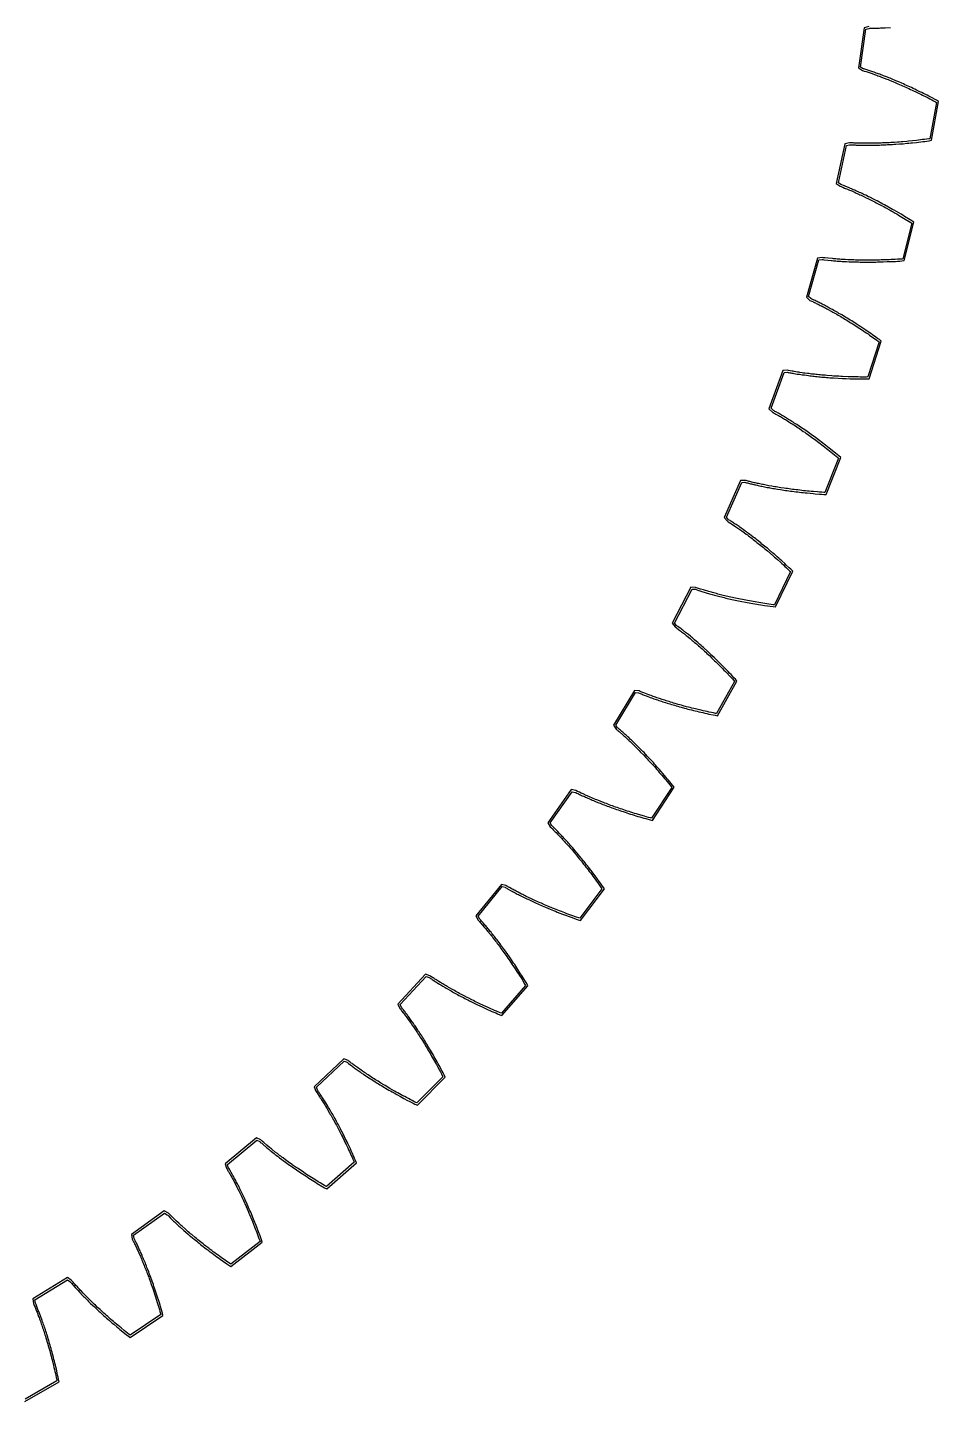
# Model space of a CAD drawing. Extents: x 0 to 2, y 0 to 2.
# Drawn here: x 1.492 to 1.986, y 0.128 to 0.873 of the extents above; entities that cross this region are included whole.
import ezdxf

# ---------------------------------------------------------------- set-up
doc = ezdxf.new("R2010")
doc.units = 0
doc.layers.get('0').update_dxf_attribs({"linetype": 'CONTINUOUS'})

msp = doc.modelspace()

# ---------------------------------------------------------------- linework, layer by layer
at = {"color": 0}
for points in [[(1.49094, 0.1282), (1.5095, 0.13889), (1.50928, 0.14025), (1.509, 0.14144), (1.50874, 0.14252), (1.50851, 0.14366), (1.50825, 0.14475), (1.50803, 0.14583), (1.50776, 0.14692), (1.50749, 0.14795), (1.50722, 0.14904), (1.507, 0.15007), (1.50672, 0.15104), (1.50646, 0.15207), (1.50592, 0.15402), (1.50569, 0.155), (1.50543, 0.15593), (1.50515, 0.1569), (1.50489, 0.15782), (1.50467, 0.15869), (1.50439, 0.15961), (1.50412, 0.16048), (1.5039, 0.16135), (1.50364, 0.16216), (1.50336, 0.16303), (1.50282, 0.16466), (1.50261, 0.16547), (1.50233, 0.16629), (1.50211, 0.16705), (1.50157, 0.16856), (1.50136, 0.16927), (1.50108, 0.17003), (1.50088, 0.17074), (1.5006, 0.17139), (1.50038, 0.17209), (1.50011, 0.17274), (1.49968, 0.17405), (1.4994, 0.1747), (1.49854, 0.17708), (1.49826, 0.17763), (1.49783, 0.17871), (1.49767, 0.17925), (1.49701, 0.18072), (1.49685, 0.18121), (1.49664, 0.18159), (1.49642, 0.18332), (1.514, 0.19423), (1.5154, 0.19325), (1.51568, 0.19293), (1.51606, 0.19255), (1.51639, 0.19217), (1.51671, 0.19173), (1.51708, 0.19135), (1.51824, 0.19005), (1.51867, 0.18962), (1.5191, 0.18913), (1.51953, 0.18869), (1.52083, 0.18723), (1.52229, 0.18576), (1.52279, 0.18522), (1.52333, 0.18473), (1.52496, 0.18311), (1.5255, 0.18251), (1.52604, 0.18197), (1.52664, 0.18142), (1.52783, 0.18023), (1.52849, 0.17969), (1.52974, 0.17844), (1.53039, 0.17784), (1.53108, 0.17725), (1.53174, 0.17659), (1.53244, 0.176), (1.5331, 0.17535), (1.53386, 0.17475), (1.53456, 0.1741), (1.53532, 0.17345), (1.53603, 0.1728), (1.53678, 0.17209), (1.5376, 0.17144), (1.53836, 0.17074), (1.53917, 0.17008), (1.54081, 0.16867), (1.54167, 0.16802), (1.54249, 0.16732), (1.54508, 0.1652), (1.54601, 0.16444), (1.54693, 0.16374), (1.54807, 0.16292), (1.56586, 0.17486), (1.56554, 0.17616), (1.56489, 0.17844), (1.56392, 0.18169), (1.56261, 0.18582), (1.56131, 0.18973), (1.56099, 0.19065), (1.56071, 0.19157), (1.56006, 0.19341), (1.55875, 0.19689), (1.55843, 0.1977), (1.55817, 0.19851), (1.55751, 0.20014), (1.55718, 0.2009), (1.55692, 0.20166), (1.55658, 0.20242), (1.55632, 0.20318), (1.55599, 0.20394), (1.55572, 0.20464), (1.55539, 0.20535), (1.55513, 0.206), (1.55485, 0.20671), (1.55453, 0.20736), (1.55399, 0.20866), (1.55371, 0.20926), (1.55344, 0.20991), (1.55317, 0.21045), (1.55263, 0.21164), (1.55181, 0.21327), (1.5516, 0.21381), (1.55132, 0.2143), (1.55111, 0.21479), (1.55083, 0.21528), (1.55062, 0.21577), (1.5504, 0.2162), (1.55018, 0.21658), (1.54986, 0.21832), (1.56662, 0.23036), (1.56814, 0.22949), (1.56842, 0.22917), (1.56879, 0.22884), (1.56993, 0.2277), (1.57036, 0.22732), (1.57161, 0.22607), (1.5721, 0.22564), (1.57346, 0.22428), (1.57394, 0.22385), (1.57449, 0.22336), (1.57497, 0.22293), (1.57715, 0.22098), (1.57835, 0.22), (1.57954, 0.21891), (1.58014, 0.21843), (1.58274, 0.21625), (1.58344, 0.21566), (1.58415, 0.21512), (1.58479, 0.21457), (1.58556, 0.21398), (1.58626, 0.21338), (1.58703, 0.21284), (1.58931, 0.21105), (1.59011, 0.21045), (1.59093, 0.2098), (1.59256, 0.2086), (1.59343, 0.20795), (1.59424, 0.2073), (1.59511, 0.20671), (1.59603, 0.20605), (1.5969, 0.2054), (1.60058, 0.2028), (1.60157, 0.20215), (1.60275, 0.20144), (1.61974, 0.21452), (1.61931, 0.21582), (1.61893, 0.21691), (1.61849, 0.21799), (1.61774, 0.22016), (1.61735, 0.22119), (1.61692, 0.22217), (1.61615, 0.22423), (1.61572, 0.22521), (1.61496, 0.22716), (1.61344, 0.23085), (1.61301, 0.23172), (1.61268, 0.23258), (1.61231, 0.23345), (1.61188, 0.23432), (1.61154, 0.23519), (1.6104, 0.23763), (1.61008, 0.23839), (1.60932, 0.23991), (1.609, 0.24067), (1.60861, 0.24137), (1.60829, 0.24213), (1.60792, 0.24284), (1.60758, 0.24349), (1.60693, 0.2449), (1.60661, 0.24555), (1.60622, 0.2462), (1.60558, 0.2474), (1.60531, 0.24799), (1.60499, 0.24864), (1.60465, 0.24919), (1.60433, 0.24978), (1.60406, 0.25033), (1.60374, 0.25081), (1.60319, 0.2519), (1.60286, 0.25239), (1.60206, 0.25385), (1.60151, 0.25472), (1.60129, 0.2551), (1.60086, 0.25678), (1.61675, 0.26997), (1.61833, 0.26915), (1.61865, 0.26888), (1.61903, 0.26855), (1.61947, 0.26823), (1.61985, 0.26785), (1.62028, 0.26747), (1.62067, 0.26709), (1.62115, 0.26676), (1.62158, 0.26633), (1.62207, 0.26595), (1.6225, 0.26557), (1.62299, 0.26519), (1.62354, 0.26476), (1.62403, 0.26432), (1.62451, 0.26394), (1.6256, 0.26308), (1.62619, 0.26264), (1.62674, 0.26221), (1.62733, 0.26172), (1.62793, 0.26128), (1.62853, 0.2608), (1.62912, 0.26036), (1.63237, 0.25792), (1.63379, 0.25694), (1.6345, 0.2564), (1.63525, 0.25591), (1.63596, 0.25537), (1.63672, 0.25483), (1.63753, 0.25434), (1.63906, 0.25326), (1.6415, 0.25163), (1.64236, 0.25103), (1.6441, 0.24995), (1.64497, 0.24935), (1.64589, 0.24881), (1.64681, 0.24821), (1.64768, 0.24761), (1.64865, 0.24707), (1.64958, 0.24647), (1.6525, 0.24468), (1.65354, 0.24409), (1.65474, 0.24344), (1.67079, 0.25765), (1.67031, 0.25895), (1.66982, 0.26004), (1.66938, 0.26107), (1.66889, 0.2621), (1.66846, 0.26313), (1.66797, 0.26416), (1.66749, 0.26514), (1.66661, 0.26709), (1.66612, 0.26807), (1.66569, 0.26899), (1.66476, 0.27083), (1.66433, 0.27176), (1.6639, 0.27262), (1.66342, 0.27355), (1.66297, 0.27441), (1.66254, 0.27523), (1.66211, 0.2761), (1.66081, 0.27854), (1.66037, 0.2793), (1.66, 0.28006), (1.65956, 0.28087), (1.65918, 0.28158), (1.65875, 0.28234), (1.65836, 0.28304), (1.65793, 0.28375), (1.65756, 0.28445), (1.65713, 0.2851), (1.65674, 0.28581), (1.65597, 0.28711), (1.6556, 0.28771), (1.65528, 0.28836), (1.65414, 0.29015), (1.65349, 0.29123), (1.6531, 0.29178), (1.65246, 0.29286), (1.65207, 0.29335), (1.65181, 0.29384), (1.65115, 0.29481), (1.65082, 0.29525), (1.65056, 0.29574), (1.65022, 0.29617), (1.64996, 0.29655), (1.64974, 0.29693), (1.64914, 0.29856), (1.66417, 0.31277), (1.66575, 0.31212), (1.66612, 0.31185), (1.6665, 0.31152), (1.66824, 0.31022), (1.66872, 0.3099), (1.66917, 0.30952), (1.66965, 0.30919), (1.67019, 0.30881), (1.67068, 0.30843), (1.67285, 0.30691), (1.67344, 0.30648), (1.67464, 0.30572), (1.67583, 0.30485), (1.67649, 0.30447), (1.67844, 0.30317), (1.67914, 0.30273), (1.67985, 0.30225), (1.68126, 0.30138), (1.68201, 0.30089), (1.68278, 0.30046), (1.68354, 0.29997), (1.68431, 0.29953), (1.68506, 0.29905), (1.6875, 0.29758), (1.68838, 0.29709), (1.68918, 0.2966), (1.69011, 0.29612), (1.69185, 0.29514), (1.69276, 0.2946), (1.69461, 0.29362), (1.69553, 0.29308), (1.6965, 0.29259), (1.69846, 0.2915), (1.69943, 0.29102), (1.70047, 0.29047), (1.7015, 0.28998), (1.70253, 0.28944), (1.70383, 0.2889), (1.71886, 0.30409), (1.71832, 0.30534), (1.71778, 0.30642), (1.71724, 0.3074), (1.71669, 0.30843), (1.7156, 0.31039), (1.71511, 0.31136), (1.71457, 0.31234), (1.71403, 0.31326), (1.71354, 0.31418), (1.713, 0.3151), (1.71251, 0.31603), (1.71197, 0.31689), (1.71099, 0.31863), (1.71044, 0.31944), (1.70996, 0.32031), (1.70899, 0.32194), (1.7085, 0.3227), (1.70801, 0.32351), (1.70751, 0.32427), (1.70708, 0.32503), (1.7066, 0.32579), (1.70617, 0.3265), (1.70568, 0.3272), (1.70524, 0.32791), (1.70475, 0.32861), (1.70432, 0.32926), (1.70389, 0.32997), (1.70301, 0.33127), (1.70258, 0.33187), (1.70215, 0.33252), (1.70171, 0.33312), (1.70133, 0.33371), (1.7009, 0.33426), (1.70053, 0.33485), (1.70014, 0.33539), (1.69971, 0.33594), (1.69894, 0.33702), (1.69857, 0.33751), (1.69824, 0.338), (1.69749, 0.33898), (1.69715, 0.33941), (1.69678, 0.33984), (1.69646, 0.34033), (1.69613, 0.34077), (1.69581, 0.34115), (1.69547, 0.34158), (1.69526, 0.34191), (1.69456, 0.34348), (1.70861, 0.35867), (1.71024, 0.35813), (1.71061, 0.35786), (1.71104, 0.35758), (1.71143, 0.35731), (1.71192, 0.35699), (1.71235, 0.35672), (1.71382, 0.35574), (1.71436, 0.35541), (1.71485, 0.35509), (1.71593, 0.35444), (1.71653, 0.35411), (1.71707, 0.35373), (1.71767, 0.35341), (1.71886, 0.35265), (1.71951, 0.35232), (1.72211, 0.3508), (1.72282, 0.35042), (1.72347, 0.35004), (1.72424, 0.34961), (1.72493, 0.34923), (1.72569, 0.34885), (1.7264, 0.34841), (1.72721, 0.34804), (1.72797, 0.3476), (1.72879, 0.34722), (1.72954, 0.34679), (1.73036, 0.34635), (1.73122, 0.34597), (1.73204, 0.34554), (1.73465, 0.34424), (1.73649, 0.34337), (1.73742, 0.34288), (1.73926, 0.34201), (1.74121, 0.34115), (1.74219, 0.34066), (1.74322, 0.34022), (1.74425, 0.33974), (1.74631, 0.33887), (1.74735, 0.33838), (1.74849, 0.33794), (1.74972, 0.33746), (1.76378, 0.35368), (1.76313, 0.35487), (1.76247, 0.3559), (1.76069, 0.35883), (1.7595, 0.36068), (1.7589, 0.36155), (1.75831, 0.36247), (1.75776, 0.36339), (1.75717, 0.36426), (1.75662, 0.36513), (1.75603, 0.36594), (1.75549, 0.36681), (1.75489, 0.36762), (1.75379, 0.36925), (1.75108, 0.37305), (1.7506, 0.37375), (1.74951, 0.37516), (1.74903, 0.37587), (1.74707, 0.37847), (1.74658, 0.37907), (1.7461, 0.37972), (1.74561, 0.38032), (1.74517, 0.38086), (1.74474, 0.38146), (1.74425, 0.382), (1.74382, 0.3826), (1.74338, 0.38314), (1.74294, 0.38363), (1.74251, 0.38417), (1.74208, 0.38466), (1.74169, 0.38515), (1.74126, 0.38563), (1.74089, 0.38612), (1.7405, 0.38656), (1.74007, 0.38704), (1.73969, 0.38748), (1.73936, 0.38786), (1.73899, 0.38829), (1.73861, 0.38867), (1.73828, 0.38911), (1.7379, 0.38949), (1.73763, 0.38981), (1.73682, 0.39133), (1.74983, 0.40744), (1.75151, 0.40701), (1.7519, 0.40674), (1.75233, 0.40652), (1.75276, 0.40625), (1.75472, 0.40516), (1.75526, 0.40489), (1.75581, 0.40457), (1.75635, 0.4043), (1.75689, 0.40397), (1.75749, 0.4037), (1.75803, 0.40337), (1.75863, 0.4031), (1.75922, 0.40278), (1.76247, 0.40115), (1.76318, 0.40082), (1.76383, 0.4005), (1.7646, 0.40017), (1.76531, 0.39979), (1.76606, 0.39947), (1.76676, 0.39909), (1.76753, 0.39876), (1.76833, 0.39838), (1.7691, 0.39806), (1.76992, 0.39768), (1.77072, 0.39735), (1.7716, 0.39697), (1.7724, 0.39659), (1.77328, 0.39627), (1.77587, 0.39513), (1.77772, 0.39437), (1.77869, 0.39399), (1.77962, 0.39361), (1.78256, 0.39247), (1.78771, 0.39057), (1.78988, 0.38981), (1.79101, 0.38938), (1.79232, 0.38905), (1.80524, 0.40614), (1.80382, 0.40826), (1.80317, 0.40918), (1.80246, 0.4101), (1.80117, 0.41195), (1.79856, 0.41542), (1.79796, 0.41623), (1.79665, 0.41786), (1.79606, 0.41867), (1.79546, 0.41943), (1.79486, 0.42025), (1.79422, 0.42095), (1.79363, 0.42171), (1.79308, 0.42247), (1.79129, 0.42459), (1.79075, 0.42529), (1.79015, 0.42594), (1.78797, 0.42855), (1.78689, 0.42974), (1.7864, 0.43034), (1.78586, 0.43094), (1.78537, 0.43148), (1.78483, 0.43202), (1.78336, 0.43365), (1.78293, 0.43414), (1.78244, 0.43462), (1.78201, 0.43511), (1.78153, 0.4356), (1.78108, 0.43609), (1.77979, 0.43739), (1.7794, 0.43783), (1.7786, 0.43864), (1.77815, 0.43902), (1.77778, 0.4394), (1.77746, 0.43978), (1.77707, 0.4401), (1.77675, 0.44043), (1.77587, 0.44189), (1.78776, 0.45882), (1.78944, 0.4585), (1.78982, 0.45833), (1.79031, 0.45812), (1.79081, 0.45784), (1.79129, 0.45763), (1.79178, 0.45736), (1.79226, 0.45714), (1.79281, 0.45687), (1.79329, 0.45665), (1.79389, 0.45638), (1.79443, 0.45616), (1.79503, 0.45589), (1.79557, 0.45562), (1.79622, 0.45535), (1.79682, 0.45508), (1.79747, 0.45481), (1.79807, 0.45454), (1.79872, 0.45426), (1.79943, 0.45399), (1.80007, 0.45372), (1.80078, 0.4534), (1.80219, 0.45285), (1.80296, 0.45258), (1.80365, 0.45226), (1.80442, 0.45199), (1.80518, 0.45166), (1.80599, 0.45139), (1.80681, 0.45106), (1.80761, 0.45079), (1.80925, 0.45014), (1.81011, 0.44987), (1.81185, 0.44922), (1.81278, 0.44895), (1.81364, 0.44862), (1.81456, 0.4483), (1.81554, 0.44803), (1.81646, 0.4477), (1.81743, 0.44737), (1.81836, 0.44705), (1.81939, 0.44672), (1.82036, 0.44645), (1.82346, 0.44548), (1.82454, 0.44515), (1.82557, 0.44482), (1.82667, 0.44455), (1.82775, 0.44423), (1.83003, 0.44358), (1.83137, 0.44331), (1.8431, 0.46126), (1.84229, 0.46235), (1.84153, 0.46327), (1.84082, 0.46414), (1.84011, 0.46506), (1.83936, 0.46587), (1.83794, 0.46761), (1.83512, 0.47086), (1.83447, 0.47163), (1.83376, 0.47238), (1.83311, 0.47314), (1.83247, 0.47385), (1.83182, 0.47461), (1.82921, 0.47743), (1.82856, 0.47808), (1.82676, 0.48003), (1.82611, 0.48063), (1.82553, 0.48128), (1.8221, 0.4847), (1.82156, 0.48519), (1.82107, 0.48573), (1.82047, 0.48622), (1.81999, 0.48671), (1.81944, 0.4872), (1.81847, 0.48817), (1.81799, 0.48861), (1.81749, 0.48909), (1.817, 0.48947), (1.81657, 0.48991), (1.81608, 0.49034), (1.81521, 0.4911), (1.81478, 0.49154), (1.81435, 0.49186), (1.81392, 0.49224), (1.81347, 0.49257), (1.8131, 0.49295), (1.81272, 0.49327), (1.81239, 0.49354), (1.81142, 0.49495), (1.8221, 0.51264), (1.82383, 0.51242), (1.82471, 0.5121), (1.82519, 0.51188), (1.82574, 0.51166), (1.82622, 0.51145), (1.82676, 0.51128), (1.8284, 0.51063), (1.83018, 0.50998), (1.83083, 0.50977), (1.83143, 0.50955), (1.83208, 0.50928), (1.83339, 0.50884), (1.8341, 0.50863), (1.83479, 0.50836), (1.83621, 0.50792), (1.83697, 0.50765), (1.83772, 0.50743), (1.83849, 0.50716), (1.83925, 0.50694), (1.84, 0.50667), (1.84082, 0.50646), (1.84164, 0.50618), (1.8425, 0.50597), (1.84332, 0.5057), (1.84418, 0.50543), (1.84506, 0.50521), (1.84592, 0.50494), (1.84685, 0.50472), (1.84868, 0.50418), (1.84961, 0.50396), (1.85058, 0.50369), (1.85151, 0.50342), (1.85249, 0.5032), (1.85351, 0.50293), (1.85449, 0.50271), (1.85553, 0.50244), (1.85656, 0.50223), (1.85758, 0.50195), (1.85867, 0.50174), (1.85975, 0.50147), (1.86083, 0.50125), (1.86193, 0.50098), (1.86421, 0.50054), (1.86535, 0.50027), (1.86669, 0.50005), (1.87717, 0.51877), (1.87631, 0.5198), (1.87549, 0.52067), (1.87472, 0.52154), (1.87397, 0.52235), (1.87315, 0.52317), (1.8724, 0.52398), (1.87164, 0.52474), (1.87088, 0.52555), (1.86936, 0.52707), (1.86865, 0.52783), (1.86789, 0.52854), (1.86719, 0.52924), (1.86643, 0.52995), (1.86501, 0.53136), (1.86361, 0.53266), (1.86296, 0.53331), (1.86225, 0.53396), (1.8616, 0.53461), (1.859, 0.537), (1.85835, 0.53754), (1.85775, 0.53809), (1.8571, 0.53863), (1.8565, 0.53922), (1.8559, 0.53971), (1.85531, 0.54026), (1.85411, 0.54123), (1.85357, 0.54172), (1.85297, 0.54221), (1.85243, 0.54264), (1.85189, 0.54313), (1.85081, 0.544), (1.85032, 0.54438), (1.84978, 0.54481), (1.84928, 0.54519), (1.84879, 0.54563), (1.84831, 0.54595), (1.84782, 0.54639), (1.84733, 0.54671), (1.8469, 0.54709), (1.84517, 0.54839), (1.84472, 0.54866), (1.8444, 0.54894), (1.84332, 0.55029), (1.85286, 0.56863), (1.8546, 0.56858), (1.85499, 0.56841), (1.85596, 0.56809), (1.85704, 0.56776), (1.85753, 0.5676), (1.85807, 0.56738), (1.85986, 0.56689), (1.86046, 0.56668), (1.86106, 0.56651), (1.86171, 0.5663), (1.86231, 0.56614), (1.86301, 0.56597), (1.86367, 0.56576), (1.86507, 0.56543), (1.86649, 0.565), (1.86719, 0.56483), (1.86794, 0.56461), (1.86876, 0.56445), (1.86951, 0.56429), (1.87028, 0.56407), (1.8711, 0.56386), (1.8719, 0.56369), (1.87278, 0.56348), (1.87358, 0.56331), (1.87446, 0.5631), (1.87532, 0.56293), (1.87625, 0.56272), (1.87711, 0.56255), (1.87804, 0.56234), (1.87989, 0.56201), (1.88183, 0.56158), (1.88476, 0.56109), (1.88579, 0.56087), (1.88786, 0.56055), (1.88894, 0.56039), (1.89003, 0.56017), (1.89219, 0.55984), (1.89675, 0.55919), (1.89811, 0.55908), (1.90739, 0.5784), (1.90642, 0.57943), (1.90554, 0.58024), (1.90392, 0.58176), (1.90306, 0.58252), (1.90142, 0.58404), (1.90061, 0.58474), (1.89979, 0.5855), (1.89903, 0.58615), (1.89822, 0.58686), (1.89746, 0.58757), (1.89665, 0.58822), (1.89438, 0.59017), (1.89367, 0.59082), (1.8929, 0.59142), (1.89219, 0.59201), (1.89144, 0.59261), (1.89074, 0.59315), (1.89003, 0.59375), (1.88938, 0.59429), (1.88797, 0.59538), (1.88732, 0.59592), (1.88667, 0.59641), (1.88601, 0.59695), (1.88471, 0.59793), (1.88411, 0.59836), (1.88346, 0.59885), (1.88286, 0.59928), (1.88226, 0.59977), (1.88167, 0.60015), (1.88049, 0.60102), (1.87993, 0.60145), (1.87939, 0.60183), (1.87879, 0.60221), (1.87831, 0.60259), (1.87776, 0.60292), (1.87722, 0.6033), (1.87674, 0.60368), (1.87625, 0.604), (1.87571, 0.60433), (1.87528, 0.60466), (1.87478, 0.60498), (1.87435, 0.60525), (1.87386, 0.60552), (1.87343, 0.60585), (1.87299, 0.60612), (1.87261, 0.60634), (1.87147, 0.60764), (1.87978, 0.62657), (1.88151, 0.62663), (1.88189, 0.62647), (1.88238, 0.62636), (1.88292, 0.62625), (1.88346, 0.62609), (1.88396, 0.62598), (1.8845, 0.62581), (1.8851, 0.62571), (1.88564, 0.62554), (1.88624, 0.62543), (1.88683, 0.62527), (1.88747, 0.62516), (1.88807, 0.625), (1.88872, 0.62484), (1.88938, 0.62473), (1.89003, 0.62457), (1.89074, 0.62446), (1.89214, 0.62413), (1.89285, 0.62402), (1.89361, 0.62386), (1.89438, 0.62375), (1.89507, 0.62359), (1.89589, 0.62348), (1.89665, 0.62332), (1.89746, 0.62316), (1.89828, 0.62305), (1.89908, 0.62289), (1.90082, 0.62267), (1.90169, 0.6225), (1.90256, 0.6224), (1.90349, 0.62223), (1.90435, 0.62213), (1.90528, 0.62202), (1.90625, 0.62185), (1.90717, 0.62174), (1.90815, 0.62158), (1.90913, 0.62153), (1.9101, 0.62136), (1.91114, 0.62126), (1.91211, 0.62115), (1.91314, 0.62104), (1.91422, 0.62093), (1.91525, 0.62082), (1.91851, 0.6205), (1.9196, 0.62044), (1.92188, 0.62023), (1.92301, 0.62017), (1.92421, 0.62006), (1.92557, 0.62006), (1.93349, 0.63997), (1.93251, 0.6409), (1.93158, 0.64166), (1.93067, 0.64236), (1.92719, 0.64518), (1.92546, 0.64648), (1.92301, 0.64844), (1.92215, 0.64904), (1.92139, 0.64963), (1.91976, 0.65082), (1.919, 0.65137), (1.91818, 0.65196), (1.9159, 0.65359), (1.91521, 0.65408), (1.91444, 0.65462), (1.91162, 0.65658), (1.91097, 0.65701), (1.90956, 0.65788), (1.9089, 0.65836), (1.90826, 0.65875), (1.90767, 0.65918), (1.90701, 0.65956), (1.90642, 0.65999), (1.90576, 0.66037), (1.90517, 0.6607), (1.90462, 0.66108), (1.90403, 0.66146), (1.90343, 0.66178), (1.90289, 0.66211), (1.90235, 0.66249), (1.90175, 0.66282), (1.90126, 0.66309), (1.90072, 0.66341), (1.90022, 0.66368), (1.89974, 0.66401), (1.89919, 0.66428), (1.89876, 0.66455), (1.89828, 0.66482), (1.89779, 0.66504), (1.89735, 0.66531), (1.89697, 0.66553), (1.89572, 0.66672), (1.90272, 0.6862), (1.90446, 0.68631), (1.90489, 0.6862), (1.90539, 0.68614), (1.90593, 0.68603), (1.90642, 0.68593), (1.90701, 0.68582), (1.90756, 0.68576), (1.9081, 0.68566), (1.90989, 0.68533), (1.91054, 0.68522), (1.91114, 0.68517), (1.91178, 0.68506), (1.91249, 0.68495), (1.91314, 0.68484), (1.91385, 0.68479), (1.91596, 0.68446), (1.91672, 0.68441), (1.91749, 0.6843), (1.91824, 0.68424), (1.91906, 0.68414), (1.91982, 0.68403), (1.92063, 0.68397), (1.9215, 0.68386), (1.92231, 0.68381), (1.92318, 0.6837), (1.92399, 0.68365), (1.92492, 0.68359), (1.92578, 0.68349), (1.92671, 0.68343), (1.92757, 0.68332), (1.92854, 0.68327), (1.92947, 0.68321), (1.93435, 0.68294), (1.93539, 0.68289), (1.93647, 0.68289), (1.93853, 0.68278), (1.93961, 0.68273), (1.94185, 0.68273), (1.94293, 0.68267), (1.94754, 0.68267), (1.94889, 0.68273), (1.95546, 0.70307), (1.95443, 0.70399), (1.95344, 0.70464), (1.95247, 0.70535), (1.95063, 0.70665), (1.94971, 0.70725), (1.94883, 0.7079), (1.947, 0.70909), (1.94439, 0.71088), (1.94353, 0.71143), (1.94189, 0.71251), (1.94103, 0.71305), (1.94021, 0.71354), (1.9394, 0.71408), (1.93858, 0.71457), (1.93782, 0.71506), (1.93701, 0.71555), (1.93625, 0.71598), (1.93549, 0.71647), (1.93397, 0.71734), (1.93326, 0.71777), (1.93251, 0.71821), (1.93181, 0.71864), (1.93039, 0.7194), (1.92974, 0.71978), (1.92904, 0.72022), (1.92839, 0.72054), (1.92774, 0.72092), (1.92708, 0.72125), (1.92643, 0.72162), (1.92583, 0.72195), (1.92518, 0.72228), (1.92458, 0.7226), (1.92399, 0.72287), (1.92339, 0.7232), (1.92285, 0.72347), (1.92225, 0.7238), (1.92171, 0.72407), (1.92122, 0.72434), (1.92063, 0.72461), (1.92014, 0.72483), (1.91965, 0.7251), (1.91911, 0.72532), (1.91863, 0.72553), (1.91818, 0.72575), (1.91769, 0.72596), (1.91732, 0.72618), (1.91601, 0.72727), (1.92165, 0.74718), (1.92339, 0.7474), (1.92383, 0.7474), (1.92432, 0.74729), (1.92649, 0.74707), (1.92828, 0.74691), (1.92887, 0.7468), (1.92953, 0.74674), (1.93018, 0.74674), (1.93083, 0.74664), (1.93147, 0.74658), (1.93213, 0.74658), (1.93283, 0.74647), (1.93354, 0.74647), (1.93431, 0.74642), (1.935, 0.74636), (1.93576, 0.74631), (1.93653, 0.74631), (1.93804, 0.7462), (1.93886, 0.7462), (1.93967, 0.74615), (1.94049, 0.74615), (1.94135, 0.74609), (1.94308, 0.74609), (1.94396, 0.74604), (1.94575, 0.74604), (1.94667, 0.74599), (1.94857, 0.74599), (1.94949, 0.74604), (1.95247, 0.74604), (1.95344, 0.74609), (1.95449, 0.74609), (1.95551, 0.74615), (1.95654, 0.74615), (1.95871, 0.74626), (1.95979, 0.74626), (1.96089, 0.74631), (1.96203, 0.74636), (1.96311, 0.74642), (1.96425, 0.74647), (1.96544, 0.74658), (1.96664, 0.74664), (1.96793, 0.7468), (1.97314, 0.76758), (1.97206, 0.76839), (1.97103, 0.76899), (1.9681, 0.77078), (1.96718, 0.77138), (1.96619, 0.77192), (1.96251, 0.77409), (1.96158, 0.77458), (1.95725, 0.77702), (1.95637, 0.77745), (1.95313, 0.77919), (1.95236, 0.77957), (1.95156, 0.78), (1.94928, 0.78114), (1.94851, 0.78147), (1.9471, 0.78223), (1.94635, 0.78255), (1.94564, 0.78288), (1.94499, 0.7832), (1.94428, 0.78353), (1.94362, 0.7838), (1.94299, 0.78412), (1.94168, 0.78467), (1.94108, 0.78499), (1.94043, 0.78521), (1.93924, 0.78575), (1.93869, 0.78597), (1.9381, 0.78624), (1.93593, 0.78711), (1.93544, 0.78733), (1.93494, 0.78749), (1.93397, 0.78792), (1.93354, 0.78803), (1.93218, 0.78906), (1.93653, 0.8093), (1.93821, 0.80963), (1.93913, 0.80963), (1.93967, 0.80957), (1.94021, 0.80957), (1.94075, 0.80952), (1.94129, 0.80952), (1.94189, 0.80946), (1.94308, 0.80946), (1.94374, 0.80941), (1.94564, 0.80941), (1.94629, 0.80935), (1.94988, 0.80935), (1.95057, 0.80941), (1.95215, 0.80941), (1.95296, 0.80946), (1.95454, 0.80946), (1.9554, 0.80952), (1.95622, 0.80952), (1.95708, 0.80957), (1.9579, 0.80963), (1.95882, 0.80968), (1.95969, 0.80968), (1.96061, 0.80979), (1.96153, 0.80979), (1.96246, 0.8099), (1.96338, 0.80995), (1.96533, 0.81006), (1.96631, 0.81017), (1.96729, 0.81022), (1.96935, 0.81044), (1.97032, 0.81049), (1.9714, 0.8106), (1.97244, 0.81071), (1.97461, 0.81093), (1.97569, 0.81109), (1.97683, 0.8112), (1.97792, 0.81136), (1.97906, 0.81147), (1.98019, 0.81163), (1.98139, 0.81174), (1.98269, 0.81207), (1.98649, 0.83312), (1.98535, 0.83382), (1.98226, 0.83545), (1.98128, 0.83594), (1.98025, 0.83648), (1.97831, 0.83746), (1.97738, 0.83794), (1.9764, 0.83838), (1.97456, 0.8393), (1.97358, 0.83974), (1.97265, 0.84017), (1.97179, 0.8406), (1.97086, 0.84104), (1.96826, 0.84218), (1.96744, 0.84261), (1.96658, 0.84294), (1.96496, 0.8437), (1.96332, 0.84435), (1.96257, 0.84473), (1.96175, 0.845), (1.96024, 0.84565), (1.95953, 0.84592), (1.95876, 0.84625), (1.95665, 0.84706), (1.956, 0.84733), (1.95529, 0.84755), (1.95464, 0.84782), (1.954, 0.84804), (1.95335, 0.84831), (1.95269, 0.84852), (1.9515, 0.84896), (1.95085, 0.84918), (1.95031, 0.84934), (1.94971, 0.84956), (1.94917, 0.84977), (1.94754, 0.85026), (1.94656, 0.85059), (1.94601, 0.85075), (1.94564, 0.85086), (1.94417, 0.85178), (1.94715, 0.87229), (1.94883, 0.87272), (1.94928, 0.87277), (1.95193, 0.87277), (1.95253, 0.87283), (1.95313, 0.87283), (1.95372, 0.87289), (1.95437, 0.87289), (1.95497, 0.87294), (1.95562, 0.87294), (1.95692, 0.87305), (1.95763, 0.87305), (1.96044, 0.87326)], [(1.94868, 0.87381), (1.94624, 0.8731), (1.94303, 0.85129), (1.94521, 0.84993), (1.94575, 0.84972), (1.94624, 0.84961), (1.94721, 0.84928), (1.94775, 0.84912), (1.94829, 0.8489), (1.94937, 0.84858), (1.94993, 0.84836), (1.95053, 0.8482), (1.95171, 0.84776), (1.95236, 0.84755), (1.95296, 0.84733), (1.95361, 0.84706), (1.95426, 0.84684), (1.95492, 0.84657), (1.95557, 0.84635), (1.95839, 0.84527), (1.95915, 0.84494), (1.95985, 0.84467), (1.96212, 0.8437), (1.96294, 0.84337), (1.96371, 0.84304), (1.96451, 0.84272), (1.96533, 0.84234), (1.96615, 0.84201), (1.96701, 0.84164), (1.96783, 0.84125), (1.96869, 0.84088), (1.96957, 0.84044), (1.97043, 0.84006), (1.97136, 0.83963), (1.97222, 0.83925), (1.97499, 0.83794), (1.97592, 0.83746), (1.97689, 0.83697), (1.97786, 0.83654), (1.97982, 0.83556), (1.98079, 0.83501), (1.98178, 0.83453), (1.98281, 0.83398), (1.98378, 0.83344), (1.98481, 0.8329), (1.98535, 0.83257), (1.98182, 0.81293), (1.98118, 0.81277), (1.98004, 0.81266), (1.97889, 0.8125), (1.97775, 0.81239), (1.97667, 0.81223), (1.97558, 0.81212), (1.9745, 0.81196), (1.97233, 0.81174), (1.97026, 0.81152), (1.96924, 0.81147), (1.96718, 0.81125), (1.96619, 0.8112), (1.96522, 0.81109), (1.96425, 0.81103), (1.9624, 0.81093), (1.96149, 0.81082), (1.96056, 0.81082), (1.95964, 0.81076), (1.95703, 0.8106), (1.95617, 0.8106), (1.95535, 0.81055), (1.95449, 0.81049), (1.9529, 0.81049), (1.95215, 0.81044), (1.94374, 0.81044), (1.94314, 0.81049), (1.94194, 0.81049), (1.94135, 0.81055), (1.94081, 0.81055), (1.94026, 0.8106), (1.93972, 0.8106), (1.93918, 0.81066), (1.93869, 0.81066), (1.93815, 0.81071), (1.9356, 0.81017), (1.93099, 0.78863), (1.93306, 0.78711), (1.9336, 0.78695), (1.93408, 0.78673), (1.93457, 0.78657), (1.93554, 0.78613), (1.93608, 0.78597), (1.93658, 0.7857), (1.93718, 0.78548), (1.93826, 0.78505), (1.93886, 0.78478), (1.93946, 0.78456), (1.94125, 0.78375), (1.94189, 0.78342), (1.94319, 0.78288), (1.94385, 0.78255), (1.94456, 0.78223), (1.94521, 0.7819), (1.94732, 0.78092), (1.94808, 0.78054), (1.94879, 0.78016), (1.94954, 0.77984), (1.95031, 0.77946), (1.95107, 0.77902), (1.95188, 0.77865), (1.95264, 0.77821), (1.95344, 0.77783), (1.95589, 0.77653), (1.95676, 0.7761), (1.95757, 0.77561), (1.96018, 0.77414), (1.9611, 0.77365), (1.96197, 0.77317), (1.96289, 0.77262), (1.96382, 0.77214), (1.96474, 0.77154), (1.96565, 0.771), (1.96664, 0.77045), (1.96756, 0.76991), (1.97146, 0.76752), (1.972, 0.76714), (1.96712, 0.74777), (1.96653, 0.74767), (1.96533, 0.74761), (1.96419, 0.74756), (1.96306, 0.74745), (1.96197, 0.7474), (1.96083, 0.74734), (1.95975, 0.74729), (1.95865, 0.74729), (1.95757, 0.74723), (1.95654, 0.74718), (1.95546, 0.74718), (1.95449, 0.74713), (1.95344, 0.74713), (1.95242, 0.74707), (1.94396, 0.74707), (1.94308, 0.74713), (1.9414, 0.74713), (1.94054, 0.74718), (1.93972, 0.74718), (1.93892, 0.74723), (1.93815, 0.74723), (1.93733, 0.74729), (1.93582, 0.7474), (1.93506, 0.7474), (1.93435, 0.74745), (1.9336, 0.7475), (1.93294, 0.74756), (1.93224, 0.74761), (1.93153, 0.74761), (1.93087, 0.74772), (1.93024, 0.74777), (1.92958, 0.74777), (1.92899, 0.74789), (1.9266, 0.7481), (1.92497, 0.74826), (1.92449, 0.74832), (1.92393, 0.74837), (1.92339, 0.74848), (1.92085, 0.7481), (1.91482, 0.72694), (1.91672, 0.72526), (1.91726, 0.72504), (1.91769, 0.72483), (1.91868, 0.72439), (1.91917, 0.72412), (1.91971, 0.7239), (1.92019, 0.72363), (1.92074, 0.72336), (1.92128, 0.72314), (1.92182, 0.72282), (1.92236, 0.72255), (1.92296, 0.72228), (1.9235, 0.72195), (1.9241, 0.72168), (1.92469, 0.72135), (1.92535, 0.72103), (1.92594, 0.7207), (1.9266, 0.72038), (1.9279, 0.71962), (1.92854, 0.71929), (1.92919, 0.71891), (1.9299, 0.71853), (1.93061, 0.7181), (1.93132, 0.71772), (1.93201, 0.71728), (1.93272, 0.71691), (1.93349, 0.71647), (1.93419, 0.71604), (1.93494, 0.71555), (1.93571, 0.71511), (1.93647, 0.71463), (1.93728, 0.71419), (1.93804, 0.7137), (1.93886, 0.71316), (1.93967, 0.71267), (1.94049, 0.71213), (1.94129, 0.71164), (1.94211, 0.7111), (1.94299, 0.71056), (1.94385, 0.70996), (1.94472, 0.70942), (1.94732, 0.70763), (1.94824, 0.70703), (1.94911, 0.70644), (1.95188, 0.70448), (1.95285, 0.70383), (1.95378, 0.70312), (1.95426, 0.70275), (1.94814, 0.68376), (1.94749, 0.6837), (1.94407, 0.6837), (1.94293, 0.68376), (1.94075, 0.68376), (1.93961, 0.68381), (1.93858, 0.68386), (1.9375, 0.68386), (1.9344, 0.68403), (1.93343, 0.68403), (1.93246, 0.68408), (1.93147, 0.68419), (1.9305, 0.68419), (1.92953, 0.68424), (1.9286, 0.68435), (1.92583, 0.68452), (1.92497, 0.68463), (1.92324, 0.68473), (1.92242, 0.68484), (1.92156, 0.6849), (1.92074, 0.685), (1.91992, 0.68506), (1.91917, 0.68517), (1.91835, 0.68527), (1.91758, 0.68533), (1.91683, 0.68544), (1.91612, 0.68555), (1.91536, 0.6856), (1.91396, 0.68582), (1.91331, 0.68587), (1.9126, 0.68598), (1.91129, 0.6862), (1.91069, 0.68631), (1.91004, 0.68636), (1.90826, 0.68669), (1.90771, 0.68679), (1.90717, 0.68685), (1.90608, 0.68707), (1.90511, 0.68728), (1.90451, 0.68739), (1.90196, 0.68717), (1.89453, 0.66645), (1.89638, 0.66466), (1.89686, 0.66439), (1.89729, 0.66417), (1.89779, 0.6639), (1.89822, 0.66363), (1.89968, 0.66282), (1.90022, 0.66254), (1.90072, 0.66222), (1.90289, 0.66092), (1.90349, 0.66059), (1.90403, 0.66021), (1.90462, 0.65989), (1.90522, 0.65945), (1.90582, 0.65912), (1.90647, 0.65869), (1.90707, 0.65831), (1.90771, 0.65788), (1.90836, 0.6575), (1.90967, 0.65663), (1.91037, 0.65614), (1.91103, 0.65571), (1.91314, 0.65424), (1.9139, 0.65375), (1.91461, 0.65327), (1.91536, 0.65272), (1.91607, 0.65224), (1.91683, 0.65169), (1.91758, 0.6511), (1.91835, 0.65055), (1.91917, 0.65001), (1.91992, 0.64941), (1.92156, 0.64822), (1.92236, 0.64757), (1.92318, 0.64697), (1.92399, 0.64632), (1.92486, 0.64572), (1.92567, 0.64502), (1.92654, 0.64437), (1.9274, 0.64366), (1.92828, 0.64301), (1.92914, 0.64231), (1.93001, 0.64155), (1.93093, 0.64084), (1.93181, 0.64014), (1.93229, 0.6397), (1.92486, 0.62115), (1.92426, 0.62115), (1.92312, 0.6212), (1.92193, 0.62131), (1.92079, 0.62136), (1.91863, 0.62158), (1.91749, 0.62164), (1.91639, 0.62174), (1.91536, 0.62185), (1.91428, 0.62196), (1.91325, 0.62207), (1.91228, 0.62218), (1.91124, 0.62229), (1.91021, 0.62245), (1.90924, 0.6225), (1.90826, 0.62267), (1.90728, 0.62277), (1.90543, 0.62299), (1.90451, 0.62316), (1.9036, 0.62326), (1.90272, 0.62343), (1.90099, 0.62364), (1.90013, 0.62381), (1.89931, 0.62391), (1.89844, 0.62408), (1.89762, 0.62424), (1.89686, 0.62435), (1.89606, 0.62446), (1.89453, 0.62478), (1.89378, 0.62489), (1.89307, 0.62505), (1.89231, 0.62522), (1.89165, 0.62533), (1.89094, 0.62543), (1.89031, 0.6256), (1.8896, 0.62576), (1.88894, 0.62587), (1.88829, 0.62603), (1.88769, 0.62619), (1.8871, 0.6263), (1.88644, 0.62641), (1.8859, 0.62657), (1.88531, 0.62674), (1.88476, 0.62684), (1.88422, 0.62701), (1.88368, 0.62711), (1.88319, 0.62723), (1.88265, 0.62739), (1.88217, 0.6275), (1.88163, 0.62766), (1.87907, 0.6276), (1.87022, 0.60748), (1.87196, 0.60558), (1.87244, 0.60525), (1.87332, 0.60471), (1.87375, 0.60438), (1.87418, 0.60411), (1.87663, 0.60249), (1.87989, 0.60021), (1.88049, 0.59977), (1.88103, 0.59934), (1.88222, 0.59847), (1.88286, 0.59804), (1.88346, 0.59755), (1.88411, 0.59711), (1.88471, 0.59662), (1.88536, 0.59614), (1.88601, 0.59559), (1.88667, 0.59511), (1.88738, 0.59456), (1.88803, 0.59402), (1.88872, 0.59348), (1.88938, 0.59294), (1.89008, 0.59239), (1.8915, 0.5912), (1.89225, 0.5906), (1.89296, 0.59001), (1.89372, 0.58941), (1.89675, 0.58681), (1.89751, 0.5861), (1.89833, 0.58539), (1.89908, 0.58469), (1.90072, 0.58328), (1.90153, 0.58252), (1.90235, 0.58181), (1.90315, 0.581), (1.90403, 0.58024), (1.90483, 0.57948), (1.90571, 0.57867), (1.90614, 0.57823), (1.89751, 0.56017), (1.89686, 0.56022), (1.89344, 0.56071), (1.89128, 0.56103), (1.89019, 0.56125), (1.88911, 0.56141), (1.88704, 0.56174), (1.88596, 0.5619), (1.88499, 0.56212), (1.88396, 0.56228), (1.88297, 0.56245), (1.882, 0.56266), (1.88103, 0.56283), (1.8801, 0.56304), (1.87912, 0.56321), (1.87825, 0.56337), (1.87733, 0.56359), (1.87642, 0.56375), (1.87554, 0.56397), (1.87468, 0.56413), (1.87381, 0.56434), (1.87299, 0.56451), (1.87213, 0.56473), (1.87131, 0.56489), (1.87056, 0.5651), (1.86974, 0.56527), (1.86897, 0.56548), (1.86822, 0.56565), (1.86746, 0.56586), (1.86675, 0.56603), (1.86604, 0.56624), (1.86529, 0.56641), (1.86464, 0.56662), (1.86393, 0.56679), (1.86328, 0.567), (1.86199, 0.56733), (1.86133, 0.56755), (1.86014, 0.56787), (1.85954, 0.56809), (1.85894, 0.56825), (1.85732, 0.56874), (1.85682, 0.5689), (1.85628, 0.56907), (1.85531, 0.56939), (1.85476, 0.56961), (1.85221, 0.56971), (1.84207, 0.55019), (1.84364, 0.54818), (1.84412, 0.54785), (1.84451, 0.54758), (1.84625, 0.54628), (1.84674, 0.5459), (1.84717, 0.54552), (1.84765, 0.54519), (1.84814, 0.54481), (1.84864, 0.54438), (1.84912, 0.544), (1.84967, 0.54362), (1.85015, 0.54319), (1.85178, 0.54188), (1.85286, 0.54091), (1.85346, 0.54047), (1.854, 0.53999), (1.8546, 0.53944), (1.85519, 0.53895), (1.85639, 0.53787), (1.85704, 0.53733), (1.85764, 0.53678), (1.85829, 0.53624), (1.85894, 0.53564), (1.85954, 0.53505), (1.86025, 0.53445), (1.86089, 0.53385), (1.86154, 0.5332), (1.86219, 0.53261), (1.86361, 0.5313), (1.86501, 0.52989), (1.86572, 0.52924), (1.86643, 0.52854), (1.86714, 0.52778), (1.86789, 0.52707), (1.86936, 0.52561), (1.87011, 0.52479), (1.87088, 0.52404), (1.87164, 0.52322), (1.87321, 0.52165), (1.87397, 0.52078), (1.87472, 0.51997), (1.87554, 0.51915), (1.87592, 0.51866), (1.8661, 0.50125), (1.8655, 0.5013), (1.86436, 0.50157), (1.86328, 0.50179), (1.86214, 0.50201), (1.86106, 0.50228), (1.85997, 0.5025), (1.85889, 0.50277), (1.85781, 0.50298), (1.85678, 0.5032), (1.85471, 0.50374), (1.85374, 0.50396), (1.85275, 0.50423), (1.85178, 0.50445), (1.85081, 0.50472), (1.84987, 0.50494), (1.84804, 0.50548), (1.84711, 0.5057), (1.84619, 0.50597), (1.84532, 0.50618), (1.84358, 0.50673), (1.84278, 0.50694), (1.84196, 0.50721), (1.84115, 0.50743), (1.84033, 0.5077), (1.83957, 0.50792), (1.83876, 0.50819), (1.838, 0.50841), (1.83729, 0.50863), (1.83653, 0.5089), (1.83512, 0.50933), (1.83442, 0.5096), (1.83371, 0.50982), (1.83306, 0.51004), (1.83242, 0.51031), (1.83176, 0.51053), (1.83057, 0.51096), (1.82992, 0.51118), (1.82932, 0.51139), (1.82661, 0.51248), (1.82611, 0.51264), (1.82557, 0.51286), (1.82508, 0.51307), (1.82465, 0.51324), (1.82411, 0.51346), (1.82161, 0.51378), (1.81017, 0.49495), (1.81158, 0.49284), (1.81201, 0.49246), (1.81239, 0.49213), (1.81282, 0.49181), (1.81321, 0.49148), (1.81538, 0.48958), (1.81581, 0.48915), (1.81629, 0.48872), (1.81679, 0.48834), (1.81728, 0.48785), (1.81776, 0.48741), (1.81825, 0.48692), (1.81874, 0.48649), (1.81928, 0.486), (1.82032, 0.48497), (1.82086, 0.48448), (1.82249, 0.48286), (1.82308, 0.48231), (1.82362, 0.48172), (1.82422, 0.48112), (1.82476, 0.48052), (1.82661, 0.47868), (1.82781, 0.47738), (1.82844, 0.47673), (1.8291, 0.47602), (1.82969, 0.47531), (1.83035, 0.47466), (1.831, 0.4739), (1.83165, 0.4732), (1.83236, 0.47244), (1.83301, 0.47173), (1.83365, 0.47092), (1.83436, 0.47016), (1.83501, 0.46935), (1.83572, 0.46859), (1.83643, 0.46777), (1.83712, 0.46691), (1.83783, 0.46609), (1.83854, 0.46522), (1.83925, 0.46441), (1.84, 0.46349), (1.84071, 0.46262), (1.84147, 0.4617), (1.84179, 0.46121), (1.83089, 0.4445), (1.83024, 0.44461), (1.82915, 0.44493), (1.82801, 0.44526), (1.82699, 0.44553), (1.82374, 0.44651), (1.82269, 0.44683), (1.82167, 0.4471), (1.82069, 0.44743), (1.81967, 0.44775), (1.81868, 0.44803), (1.81771, 0.44835), (1.81679, 0.44868), (1.81581, 0.449), (1.81489, 0.44933), (1.81396, 0.4496), (1.8131, 0.44992), (1.81218, 0.45025), (1.81131, 0.45052), (1.81044, 0.45085), (1.80963, 0.45112), (1.80875, 0.45144), (1.80794, 0.45177), (1.80713, 0.45204), (1.80638, 0.45237), (1.80556, 0.45264), (1.80479, 0.45296), (1.80328, 0.4535), (1.80257, 0.45383), (1.80117, 0.45437), (1.80046, 0.4547), (1.79719, 0.45605), (1.79601, 0.4566), (1.79542, 0.45681), (1.79378, 0.45763), (1.79324, 0.45784), (1.79269, 0.45812), (1.79172, 0.45855), (1.79124, 0.45882), (1.79075, 0.45904), (1.78976, 0.45953), (1.78728, 0.46002), (1.77463, 0.44195), (1.77593, 0.43978), (1.77669, 0.43902), (1.77707, 0.43869), (1.77746, 0.43826), (1.77821, 0.4375), (1.77865, 0.43712), (1.77903, 0.43669), (1.77989, 0.43582), (1.78033, 0.43533), (1.78168, 0.43397), (1.78213, 0.43343), (1.78261, 0.43294), (1.7831, 0.4324), (1.78358, 0.43191), (1.78407, 0.43137), (1.78456, 0.43077), (1.7851, 0.43023), (1.7856, 0.42963), (1.78614, 0.42909), (1.78662, 0.42849), (1.78717, 0.42784), (1.78771, 0.42725), (1.78879, 0.42594), (1.78939, 0.42529), (1.78993, 0.42464), (1.79047, 0.42394), (1.79167, 0.42253), (1.79221, 0.42182), (1.79281, 0.42112), (1.794, 0.4196), (1.79465, 0.41884), (1.79525, 0.41802), (1.79585, 0.41726), (1.7965, 0.41645), (1.7971, 0.41564), (1.79775, 0.41477), (1.79839, 0.41395), (1.79899, 0.41309), (1.80029, 0.41135), (1.80094, 0.41043), (1.80165, 0.40951), (1.8036, 0.40674), (1.80393, 0.4062), (1.79189, 0.39025), (1.79135, 0.39041), (1.79021, 0.39079), (1.78911, 0.39117), (1.78808, 0.39155), (1.787, 0.39193), (1.78494, 0.39269), (1.7839, 0.39312), (1.78293, 0.39345), (1.78196, 0.39383), (1.78097, 0.39426), (1.78, 0.39459), (1.77815, 0.39534), (1.77718, 0.39572), (1.77632, 0.3961), (1.77539, 0.39648), (1.77453, 0.39686), (1.77365, 0.39719), (1.77279, 0.39757), (1.77115, 0.39833), (1.77035, 0.39865), (1.76953, 0.39903), (1.76878, 0.39936), (1.76796, 0.39969), (1.76719, 0.40007), (1.7665, 0.40044), (1.76574, 0.40077), (1.76292, 0.40207), (1.76226, 0.40245), (1.76161, 0.40278), (1.76096, 0.40305), (1.76031, 0.40337), (1.75851, 0.40435), (1.75797, 0.40462), (1.75737, 0.40489), (1.75683, 0.40522), (1.75629, 0.40549), (1.75575, 0.40582), (1.75526, 0.40609), (1.75472, 0.40636), (1.75375, 0.4069), (1.75331, 0.40717), (1.75282, 0.40744), (1.75244, 0.40766), (1.7519, 0.40799), (1.74946, 0.40858), (1.73562, 0.39149), (1.73676, 0.38921), (1.73714, 0.38878), (1.73747, 0.3884), (1.73785, 0.38802), (1.73817, 0.38764), (1.74007, 0.38547), (1.74046, 0.38498), (1.74089, 0.38449), (1.74126, 0.38401), (1.74214, 0.38303), (1.74343, 0.3814), (1.74387, 0.38081), (1.74436, 0.38026), (1.74479, 0.37966), (1.74576, 0.37847), (1.74625, 0.37782), (1.74669, 0.37722), (1.74718, 0.37657), (1.74772, 0.37592), (1.74821, 0.37522), (1.74869, 0.37457), (1.74918, 0.37386), (1.74972, 0.37316), (1.75022, 0.37245), (1.75076, 0.37169), (1.75131, 0.37099), (1.75185, 0.37023), (1.75239, 0.36941), (1.75293, 0.36865), (1.75347, 0.36784), (1.75401, 0.36708), (1.75461, 0.36621), (1.75515, 0.3654), (1.75569, 0.36453), (1.75689, 0.36279), (1.75743, 0.36192), (1.75803, 0.36106), (1.75863, 0.36013), (1.75922, 0.35916), (1.76042, 0.35731), (1.76221, 0.35438), (1.76247, 0.35384), (1.7494, 0.3387), (1.74881, 0.33892), (1.74675, 0.33979), (1.74567, 0.34028), (1.74462, 0.34071), (1.74365, 0.3412), (1.74263, 0.34164), (1.74067, 0.3425), (1.73969, 0.34299), (1.73508, 0.34516), (1.73421, 0.34559), (1.7334, 0.34603), (1.73167, 0.3469), (1.73085, 0.34728), (1.72922, 0.34814), (1.72846, 0.34852), (1.72771, 0.34896), (1.72689, 0.34934), (1.72618, 0.34977), (1.72542, 0.35015), (1.72472, 0.35053), (1.72401, 0.35097), (1.7226, 0.35173), (1.72, 0.35324), (1.7194, 0.35357), (1.71881, 0.35395), (1.71821, 0.35428), (1.71761, 0.35466), (1.71701, 0.35498), (1.71647, 0.35536), (1.71539, 0.35601), (1.7149, 0.35634), (1.71436, 0.35666), (1.71386, 0.35699), (1.71337, 0.35726), (1.71294, 0.35758), (1.71246, 0.35786), (1.71203, 0.35818), (1.71115, 0.35872), (1.71067, 0.35905), (1.70828, 0.35986), (1.69331, 0.3437), (1.69433, 0.34136), (1.69499, 0.34049), (1.69532, 0.34012), (1.69629, 0.33881), (1.69667, 0.33832), (1.697, 0.33784), (1.69737, 0.3374), (1.69775, 0.33691), (1.69814, 0.33637), (1.69846, 0.33588), (1.69889, 0.33534), (1.70003, 0.33371), (1.70047, 0.33312), (1.70085, 0.33252), (1.70171, 0.33133), (1.70389, 0.32807), (1.70432, 0.32737), (1.70481, 0.32666), (1.70524, 0.32596), (1.70574, 0.32525), (1.70617, 0.32449), (1.70714, 0.32297), (1.70762, 0.32216), (1.70806, 0.3214), (1.70856, 0.32058), (1.7091, 0.31977), (1.70958, 0.31896), (1.71056, 0.31722), (1.7111, 0.31635), (1.71158, 0.31548), (1.71208, 0.31456), (1.71262, 0.31369), (1.71311, 0.31277), (1.71365, 0.31179), (1.71419, 0.31087), (1.71468, 0.3099), (1.71576, 0.30794), (1.71631, 0.30691), (1.71685, 0.30594), (1.71733, 0.3049), (1.71761, 0.30431), (1.70356, 0.29015), (1.70301, 0.29036), (1.70199, 0.29091), (1.70096, 0.2914), (1.69993, 0.29194), (1.69894, 0.29248), (1.69797, 0.29297), (1.697, 0.29351), (1.69601, 0.294), (1.6951, 0.29454), (1.69325, 0.29552), (1.69239, 0.29601), (1.69146, 0.29655), (1.68886, 0.29801), (1.68642, 0.29948), (1.6856, 0.29991), (1.68408, 0.30089), (1.68332, 0.30132), (1.68257, 0.30181), (1.68181, 0.30225), (1.6811, 0.30268), (1.68039, 0.30317), (1.67969, 0.3036), (1.67708, 0.30534), (1.67643, 0.30572), (1.67583, 0.30615), (1.67518, 0.30659), (1.67464, 0.30697), (1.67404, 0.30735), (1.67344, 0.30778), (1.67128, 0.3093), (1.67079, 0.30962), (1.66982, 0.31039), (1.66932, 0.31071), (1.66889, 0.31109), (1.66846, 0.31141), (1.66797, 0.31174), (1.66754, 0.31207), (1.66715, 0.31239), (1.66672, 0.31266), (1.66629, 0.31304), (1.66396, 0.31402), (1.64794, 0.29888), (1.64876, 0.29644), (1.64942, 0.29557), (1.64996, 0.29471), (1.65028, 0.29422), (1.65061, 0.29378), (1.65093, 0.29329), (1.65121, 0.29281), (1.65158, 0.29226), (1.65192, 0.29178), (1.65289, 0.29015), (1.65326, 0.28961), (1.65365, 0.28901), (1.65397, 0.28841), (1.65474, 0.28722), (1.65625, 0.28461), (1.65663, 0.28391), (1.65707, 0.28326), (1.65744, 0.28255), (1.65782, 0.28179), (1.65826, 0.28109), (1.65864, 0.28033), (1.6595, 0.27881), (1.65989, 0.27805), (1.66163, 0.27479), (1.66292, 0.27219), (1.66342, 0.27132), (1.66471, 0.26855), (1.66521, 0.26763), (1.66607, 0.26568), (1.66656, 0.2647), (1.66699, 0.26373), (1.66797, 0.26166), (1.6684, 0.26063), (1.66889, 0.2596), (1.66932, 0.25857), (1.66954, 0.25798), (1.65457, 0.24474), (1.65403, 0.24501), (1.6511, 0.2468), (1.65012, 0.24734), (1.64828, 0.24854), (1.64735, 0.24908), (1.64643, 0.24968), (1.64551, 0.25022), (1.64464, 0.25081), (1.64378, 0.25136), (1.64296, 0.2519), (1.64208, 0.2525), (1.63965, 0.25412), (1.63889, 0.25466), (1.63807, 0.25515), (1.63656, 0.25624), (1.63585, 0.25673), (1.6351, 0.25727), (1.63368, 0.25825), (1.63303, 0.25879), (1.63232, 0.25928), (1.63103, 0.26025), (1.63038, 0.26069), (1.62978, 0.26118), (1.62912, 0.26166), (1.62853, 0.2621), (1.62799, 0.26259), (1.62679, 0.26346), (1.62517, 0.26476), (1.62468, 0.26519), (1.62418, 0.26557), (1.62369, 0.266), (1.62224, 0.26714), (1.6205, 0.26866), (1.61974, 0.26931), (1.61936, 0.26969), (1.61893, 0.27007), (1.61664, 0.27121), (1.59967, 0.25716), (1.60032, 0.25466), (1.60064, 0.25418), (1.60092, 0.25374), (1.60112, 0.25331), (1.6014, 0.25288), (1.60194, 0.2519), (1.60226, 0.25141), (1.60254, 0.25087), (1.60286, 0.25038), (1.60314, 0.24978), (1.6034, 0.24924), (1.60374, 0.2487), (1.60439, 0.2475), (1.60499, 0.24631), (1.60531, 0.24571), (1.60596, 0.24441), (1.60633, 0.24376), (1.60667, 0.24306), (1.60699, 0.2424), (1.60732, 0.24164), (1.60807, 0.24024), (1.6084, 0.23947), (1.60878, 0.23872), (1.6091, 0.23796), (1.60949, 0.2372), (1.60986, 0.23638), (1.61019, 0.23557), (1.61094, 0.23394), (1.61208, 0.23134), (1.61247, 0.23041), (1.61285, 0.22955), (1.61399, 0.22678), (1.61442, 0.2258), (1.61556, 0.22287), (1.61594, 0.22184), (1.61637, 0.22081), (1.61675, 0.21978), (1.61714, 0.2187), (1.61751, 0.21766), (1.61794, 0.21658), (1.61833, 0.21549), (1.61849, 0.2149), (1.60271, 0.20269), (1.60211, 0.20302), (1.5975, 0.20627), (1.59663, 0.20692), (1.59576, 0.20752), (1.59489, 0.20817), (1.59403, 0.20877), (1.59315, 0.20942), (1.59233, 0.21002), (1.59153, 0.21067), (1.59071, 0.21126), (1.58919, 0.21246), (1.58837, 0.21305), (1.58768, 0.21365), (1.58692, 0.21425), (1.58621, 0.21479), (1.58544, 0.21539), (1.58479, 0.21593), (1.5841, 0.21652), (1.58339, 0.21707), (1.58143, 0.2187), (1.58083, 0.21918), (1.58018, 0.21973), (1.57958, 0.22027), (1.579, 0.22076), (1.57844, 0.2213), (1.57785, 0.22179), (1.57622, 0.22325), (1.57568, 0.22369), (1.57471, 0.22466), (1.57324, 0.22596), (1.57281, 0.2264), (1.57232, 0.22683), (1.57194, 0.22727), (1.5715, 0.22765), (1.57032, 0.22884), (1.56987, 0.22922), (1.56956, 0.2296), (1.56917, 0.22993), (1.56879, 0.23036), (1.56657, 0.23161), (1.54872, 0.21875), (1.54921, 0.21625), (1.54992, 0.21484), (1.55018, 0.21436), (1.5504, 0.21387), (1.55067, 0.21332), (1.55089, 0.21284), (1.55171, 0.21121), (1.55192, 0.21061), (1.55219, 0.21007), (1.55246, 0.20947), (1.55274, 0.20882), (1.553, 0.20822), (1.55328, 0.20757), (1.5536, 0.20698), (1.55387, 0.20627), (1.55414, 0.20562), (1.55442, 0.20492), (1.55474, 0.20421), (1.55501, 0.2035), (1.55533, 0.2028), (1.55567, 0.20204), (1.55593, 0.20128), (1.55626, 0.20052), (1.55653, 0.19976), (1.55686, 0.19895), (1.55718, 0.19819), (1.55746, 0.19737), (1.55811, 0.19564), (1.55843, 0.19482), (1.55875, 0.19396), (1.55908, 0.19303), (1.55935, 0.19217), (1.56033, 0.1894), (1.56164, 0.18549), (1.56293, 0.18137), (1.56326, 0.18029), (1.56358, 0.17925), (1.56392, 0.17817), (1.56424, 0.17703), (1.56456, 0.17594), (1.56467, 0.17535), (1.54807, 0.16423), (1.54758, 0.16455), (1.54665, 0.16526), (1.54579, 0.16601), (1.54486, 0.16672), (1.54313, 0.16813), (1.54232, 0.16884), (1.54144, 0.16954), (1.54064, 0.17019), (1.53982, 0.1709), (1.53907, 0.17155), (1.53825, 0.1722), (1.53749, 0.17291), (1.53597, 0.17421), (1.53526, 0.17486), (1.5345, 0.17551), (1.53381, 0.17616), (1.5331, 0.17676), (1.53244, 0.17741), (1.53174, 0.17801), (1.53108, 0.17866), (1.53043, 0.1792), (1.52919, 0.18045), (1.52854, 0.18099), (1.528, 0.18159), (1.5274, 0.18213), (1.52681, 0.18273), (1.52621, 0.18327), (1.52567, 0.18387), (1.52512, 0.18435), (1.52458, 0.1849), (1.52408, 0.18544), (1.52306, 0.18647), (1.52257, 0.18701), (1.5216, 0.18799), (1.52115, 0.18848), (1.52072, 0.18891), (1.52029, 0.1894), (1.51986, 0.18983), (1.51942, 0.19032), (1.51867, 0.19119), (1.51824, 0.19162), (1.5179, 0.19206), (1.51753, 0.19244), (1.51714, 0.19287), (1.5165, 0.19363), (1.51611, 0.19406), (1.514, 0.19548), (1.49528, 0.18381), (1.49567, 0.18132), (1.49588, 0.18077), (1.49604, 0.18034), (1.49647, 0.17936), (1.49669, 0.17882), (1.4969, 0.17833), (1.49707, 0.17779), (1.49729, 0.17725), (1.49756, 0.1767), (1.49843, 0.17432), (1.49869, 0.17367), (1.49892, 0.17307), (1.49914, 0.17242), (1.4994, 0.17171), (1.49963, 0.17106), (1.49983, 0.17036), (1.50011, 0.16965), (1.50032, 0.16895), (1.5006, 0.16824), (1.50088, 0.16748), (1.50108, 0.16672), (1.50136, 0.16596), (1.50162, 0.16515), (1.50185, 0.16439), (1.50211, 0.16357), (1.50233, 0.16276), (1.50342, 0.15929), (1.50364, 0.15842), (1.50444, 0.15565), (1.50467, 0.15473), (1.50521, 0.15278), (1.50543, 0.1518), (1.50569, 0.15082), (1.50651, 0.14773), (1.50672, 0.14665), (1.507, 0.14562), (1.50722, 0.14453), (1.50749, 0.14339), (1.50776, 0.14231), (1.50797, 0.14122), (1.50825, 0.14008), (1.50836, 0.13943), (1.49104, 0.12945)]]:
    msp.add_lwpolyline(points, dxfattribs=at)

doc.saveas('drawing.dxf')
